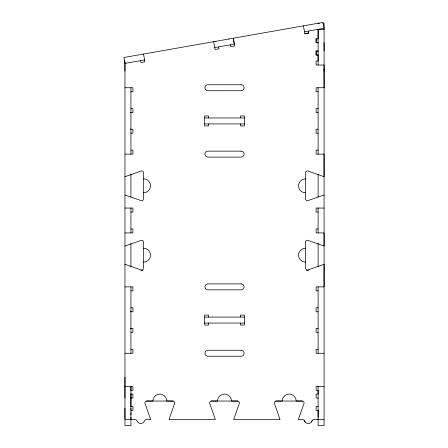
<?xml version="1.0" encoding="UTF-8"?>
<svg xmlns="http://www.w3.org/2000/svg" width="448" height="448" viewBox="0 0 448 448"><rect width="100%" height="100%" fill="white"/><g stroke="black" fill="none" stroke-linecap="round" stroke-linejoin="round"><path stroke-width="0.67" d="M124.958 418.628L124.958 408.257M124.958 397.886L124.958 377.143M130.934 419.625L130.934 417.301M130.934 414.982L130.934 412.658M130.934 408.257L130.934 410.334L132.922 410.334L132.922 406.353L130.267 406.353M130.934 397.886L130.934 393.742M130.934 390.281L130.934 386.137M318.108 417.301L318.114 410.334L316.12 410.334L316.12 406.353L318.13 406.353M318.114 266.806L318.114 243.18M324.083 29.333L318.114 29.333L318.114 38.853L316.12 38.853L316.12 42.84L318.114 42.84M324.083 50.994L324.083 42.487M311.472 422.005L312.312 420.426M229.236 38.942L228.754 39.026M144.81 59.886L124.953 63.392L124.958 71.154M214.094 47.667L234.321 44.111L233.542 39.698M304.472 31.741L324.078 28.286L323.042 22.4L123.917 57.512L124.953 63.392L124.432 60.452M303.43 25.855L304.819 33.701L308.745 33.001M304.819 33.701L308.745 33.012L308.398 31.035M215.622 41.339L215.992 41.278M146.535 401.072L152.869 401.038A6.972 6.972 0 0 1 159.835 394.072A6.972 6.972 0 0 1 166.807 401.038L173.141 401.072M211.215 401.072L217.549 401.038A6.972 6.972 0 0 1 224.521 394.072A6.972 6.972 0 0 1 231.493 401.038L237.826 401.072M275.901 401.072L282.234 401.038A6.972 6.972 0 0 1 289.206 394.072A6.972 6.972 0 0 1 296.173 401.038L302.512 401.072M318.114 23.262L319.441 23.262M322.756 23.262L324.083 23.262L324.083 245.924A1.994 1.994 0 0 1 323.518 245.84L307.49 240.229A1.994 1.994 0 0 0 305.497 242.222L305.497 268.106A1.994 1.994 0 0 0 307.49 270.099L323.518 264.488A1.994 1.994 0 0 1 324.083 264.41L324.083 425.6L318.114 425.6L318.114 386.137M318.114 42.487L316.12 42.487L316.12 38.506M318.114 50.994L316.12 50.994L316.12 54.975L318.114 54.975M318.114 51.134L316.12 51.134L316.12 55.115L318.114 55.115L318.108 61.029L316.12 61.029L316.12 65.01L324.083 65.01L324.083 87.746L316.12 87.746L316.12 91.728L318.114 91.728M124.958 87.746L132.922 87.746L132.922 91.728L130.934 91.728M130.934 108.657L132.922 108.657L132.922 112.638L130.267 112.638M318.114 108.657L316.12 108.657L316.12 112.638L318.114 112.638M204.607 117.947L244.434 117.947M204.607 123.922L244.434 123.922M130.267 129.231L132.922 129.231L132.922 133.213L130.934 133.213M318.114 129.231L316.12 129.231L316.12 133.213L318.114 133.213M130.934 150.142L132.922 150.142L132.922 154.123L124.958 154.123M318.114 150.142L316.12 150.142L316.12 154.123L324.083 154.123L324.083 176.59A1.994 1.994 0 0 1 323.518 176.506L307.49 170.901A1.994 1.994 0 0 0 305.497 172.889L305.497 198.778A1.994 1.994 0 0 0 307.49 200.766L323.518 195.16A1.994 1.994 0 0 1 324.083 195.076M124.958 208.051L132.922 208.051L132.922 212.038L130.934 212.038M324.083 208.051L316.12 208.051L316.12 212.038L318.114 212.038M130.934 228.962L132.922 228.962L132.922 232.943L124.958 232.943M318.114 228.962L316.12 228.962L316.12 232.943L324.083 232.943L324.083 286.877L316.12 286.877L316.12 290.858L318.114 290.858M140.862 270.278L142.934 270.278M306.617 270.278L308.745 270.278M124.958 286.877L132.922 286.877L132.922 290.858L130.934 290.858M130.934 307.782L132.922 307.782L132.922 311.763L130.267 311.763M318.114 307.782L316.12 307.782L316.12 311.763L318.114 311.763M204.607 317.078L244.434 317.078M204.607 323.047L244.434 323.047M130.267 328.362L132.922 328.362L132.922 332.343L130.934 332.343M318.114 328.362L316.12 328.362L316.12 332.343L318.114 332.343M130.934 349.266L132.922 349.266L132.922 353.248L124.958 353.248M318.114 349.266L316.12 349.266L316.12 353.248L324.083 353.248M124.958 386.439L132.922 386.439L132.922 390.421L130.934 390.421M324.083 386.439L316.12 386.439L316.12 390.421L318.114 390.421L318.114 394.072L316.12 394.072L316.12 398.054L318.13 398.054M130.934 394.072L132.922 394.072L132.922 398.054L130.267 398.054M124.958 419.625L135.134 419.625A1.994 1.994 0 0 1 137.01 420.952A3.982 3.982 0 0 0 144.519 420.952A1.994 1.994 0 0 1 146.395 419.625L150.595 419.625A1.988 1.988 0 0 0 150.511 419.059L144.906 403.032A1.994 1.994 0 0 1 146.894 401.038L172.782 401.038A1.994 1.994 0 0 1 174.77 403.032L169.165 419.059A1.994 1.994 0 0 0 169.081 419.625L215.281 419.625A1.994 1.994 0 0 0 215.197 419.059L209.586 403.032A1.994 1.994 0 0 1 211.579 401.038L237.462 401.038A1.994 1.994 0 0 1 239.456 403.032L233.845 419.059A1.994 1.994 0 0 0 233.766 419.625L279.961 419.625A1.994 1.994 0 0 0 279.877 419.059L274.271 403.032A1.994 1.994 0 0 1 276.259 401.038L302.148 401.038A1.994 1.994 0 0 1 304.136 403.032L298.53 419.059A1.982 1.982 0 0 0 298.446 419.625L302.646 419.625A1.994 1.994 0 0 1 304.522 420.952A3.982 3.982 0 0 0 312.032 420.952A1.994 1.994 0 0 1 313.914 419.625L324.083 419.625M304.242 420.426L305.082 422.005M233.29 38.226L234.674 46.071L230.748 46.76L230.406 44.8M218.641 46.878L218.982 48.838L215.062 49.526L213.674 41.686M143.522 54.051L144.911 61.897L140.991 62.591L140.644 60.626M324.083 68.998L324.083 71.154M318.114 29.333L318.114 65.01M318.114 87.746L318.114 154.123M318.114 174.194L318.114 197.12M318.114 208.051L318.114 232.943M318.114 286.877L318.114 353.248M240.453 117.947L240.453 115.959L244.434 115.959L244.434 125.916L240.453 125.916L240.453 123.922M240.453 317.078L240.453 315.084L244.434 315.084L244.434 325.041L240.453 325.041L240.453 323.047M208.589 117.947L208.589 115.959L204.607 115.959L204.607 125.916L208.589 125.916L208.589 123.922M208.589 317.078L208.589 315.084L204.607 315.084L204.607 325.041L208.589 325.041L208.589 323.047M130.934 87.746L130.934 154.123M130.934 174.194L130.934 197.12M130.934 208.051L130.934 232.943M130.934 243.197L130.934 266.874M130.934 286.877L130.934 353.248M130.934 386.439L130.934 425.6L124.958 425.6L124.958 61.734M130.911 398.054L130.911 406.353M124.958 176.59A1.994 1.994 0 0 0 125.53 176.506L141.551 170.901A1.994 1.994 0 0 1 143.545 172.889L143.545 198.778A1.994 1.994 0 0 1 141.551 200.766L125.53 195.16A1.994 1.994 0 0 0 124.958 195.076M124.958 245.924A1.994 1.994 0 0 0 125.53 245.84L141.551 240.229A1.994 1.994 0 0 1 143.545 242.222L143.545 268.106A1.994 1.994 0 0 1 141.551 270.099L125.53 264.488A1.994 1.994 0 0 0 124.958 264.41M143.545 178.864A6.972 6.972 0 0 1 150.511 185.83A6.972 6.972 0 0 1 143.545 192.802M143.545 248.198A6.972 6.972 0 0 1 150.511 255.164A6.972 6.972 0 0 1 143.545 262.136M305.497 262.136A6.972 6.972 0 0 1 298.53 255.164A6.972 6.972 0 0 1 305.497 248.198M305.497 192.802A6.972 6.972 0 0 1 298.53 185.83A6.972 6.972 0 0 1 305.497 178.864M241.114 84.762L207.928 84.762A2.985 2.985 0 0 0 204.938 87.746A2.985 2.985 0 0 0 207.928 90.731L241.114 90.737A2.985 2.985 0 0 0 244.104 87.746A2.985 2.985 0 0 0 241.114 84.762M241.114 151.138L207.928 151.138A2.985 2.985 0 0 0 204.938 154.123A2.985 2.985 0 0 0 207.928 157.108L241.114 157.108A2.985 2.985 0 0 0 244.104 154.123A2.985 2.985 0 0 0 241.114 151.138M241.114 283.886L207.928 283.886A2.985 2.985 0 0 0 204.938 286.877A2.985 2.985 0 0 0 207.928 289.862L241.114 289.862A2.985 2.985 0 0 0 244.104 286.877A2.985 2.985 0 0 0 241.114 283.886M241.114 350.263L207.928 350.263A2.985 2.985 0 0 0 204.938 353.248A2.985 2.985 0 0 0 207.928 356.238L241.114 356.238A2.985 2.985 0 0 0 244.104 353.248A2.985 2.985 0 0 0 241.114 350.263"/></g></svg>
